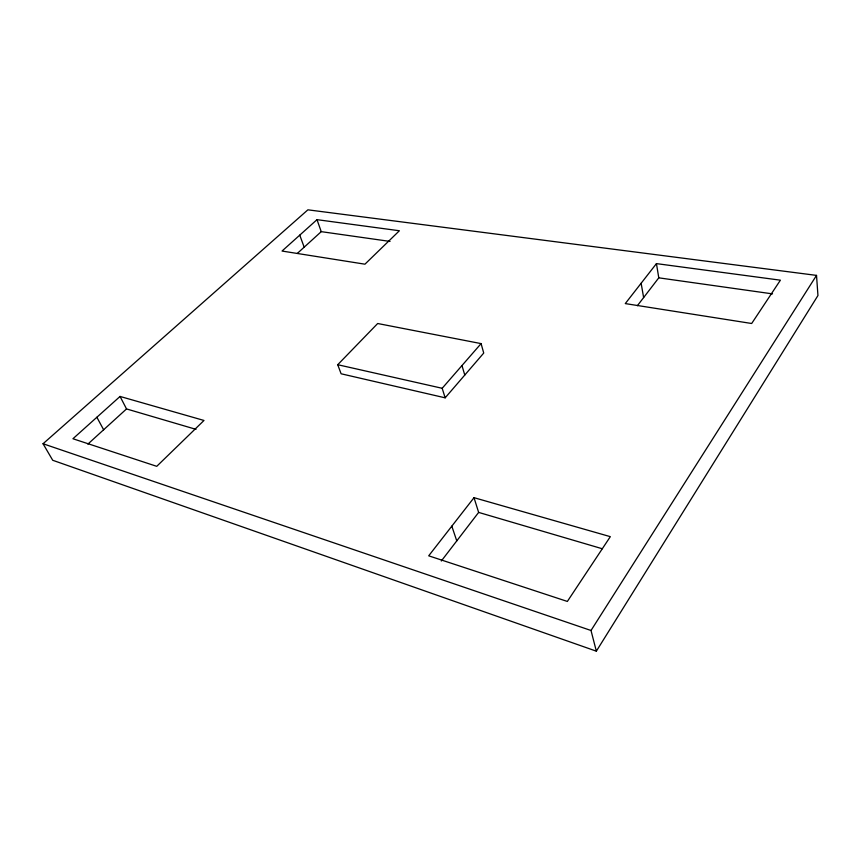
<?xml version="1.0" encoding="UTF-8"?>
<svg xmlns="http://www.w3.org/2000/svg" width="861" height="861" viewBox="0 0 861 861"><rect width="100%" height="100%" fill="white"/><g stroke="black" fill="none" stroke-linecap="round" stroke-linejoin="round"><path stroke-width="1.29" d="M596.35 651.174L817.95 295.538L816.519 275.391L307.894 209.826L43.05 443.749L52.715 460.269L596.35 651.174L591.012 630.489L816.519 275.391M441.316 561.006L478.641 512.403L474.013 497.68L610.32 536.661L567.356 601.441L428.703 555.819L474.013 497.68M637.366 305.72L658.783 277.834L656.448 263.617L780.4 280.18L751.675 323.499L625.28 303.589L656.448 263.617M445.159 397.825L483.731 353.064L481.084 343.604L377.678 323.51L337.727 364.709L341.107 373.782L445.159 397.825L442.177 388.289L481.084 343.604M87.876 444.104L126.524 408.932L196.007 429.348M297.357 253.392L321.239 231.652L390.044 241.424M120.056 396.447L72.937 438.744L156.745 466.328L203.992 420.459L120.056 396.447L126.524 408.932M316.999 219.663L282.031 251.046L364.946 264.187L399.396 230.748L316.999 219.663L321.239 231.652M658.783 277.834L772.532 293.881M337.727 364.709L442.177 388.289M478.641 512.403L602.248 548.737M43.05 443.749L591.012 630.489M96.873 417.262L103.632 429.768M299.757 235.139L304.181 247.193M451.821 526.157L456.76 540.891M461.97 365.548L464.779 375.052M641.133 283.269L643.63 297.562"/></g></svg>
